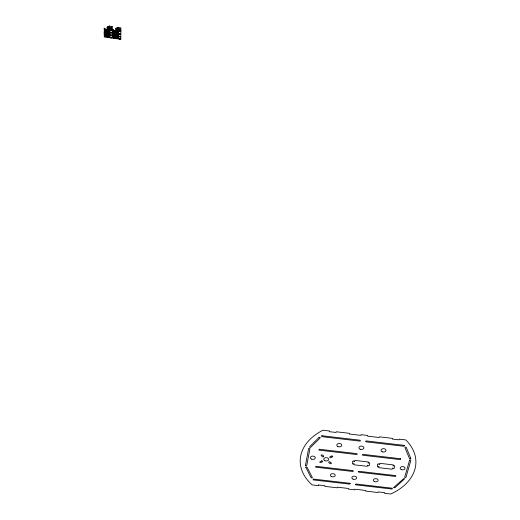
<?xml version="1.0" encoding="UTF-8"?>
<svg xmlns="http://www.w3.org/2000/svg" width="520" height="520" viewBox="0 0 520 520"><rect width="100%" height="100%" fill="white"/><g stroke="black" fill="none" stroke-linecap="round" stroke-linejoin="round"><path stroke-width="0.78" d="M111.111 28.223L111.007 28.665M116.903 29.101L116.792 29.543M111.117 29.139L111.013 29.581M116.909 30.017L116.799 30.459M107.647 29.881C109.934 33.54 106.418 31.447 108.739 30.017L108.862 31.948L108.921 30.037M108.921 30.154L109.46 30.674L109.356 32.487L107.075 32.201L107.055 29.92L107.536 29.868L107.556 31.785M116.07 31.038L116.252 32.974L116.252 31.057C118.521 34.678 115.005 32.663 117.338 31.194L117.455 33.124L117.52 31.213M116.07 31.148L115.538 31.538L115.661 33.378L117.942 33.657L118.053 31.85L117.52 31.33M105.45 30.16L105.346 30.609M105.463 31.077L105.352 31.519M107.673 32.526C109.954 36.172 106.444 34.086 108.758 32.663L108.882 34.58L108.94 32.682M108.94 32.793L109.48 33.312L109.376 35.12L107.094 34.84L107.075 32.565L107.562 32.513L107.575 34.424M116.148 33.683L116.266 35.607L116.259 33.696C118.528 37.31 115.017 35.295 117.345 33.832L117.462 35.757L117.526 33.859M116.077 33.787L115.544 34.177L115.667 36.01L117.942 36.289L118.059 34.483L117.526 33.969M107.692 35.126C109.974 38.76 106.463 36.68 108.778 35.263L108.901 37.173L108.96 35.282M108.96 35.393L109.499 35.913L109.395 37.713L107.12 37.427L107.101 35.165L107.581 35.113L107.601 37.018M116.155 36.283L116.272 38.201L116.266 36.296C118.528 39.897 115.024 37.882 117.351 36.432L117.462 38.344L117.526 36.452M116.084 36.387L115.551 36.77L115.674 38.597L117.949 38.877L118.059 37.082L117.526 36.562M104.702 35.328L105.183 35.49L104.767 35.724L104.767 35.269M106.138 35.503L105.658 35.548L106.073 35.887L106.073 35.431M113.276 37.778L113.75 37.733L113.341 37.395L113.341 37.849M114.712 37.96L114.231 37.797L114.641 37.557L114.647 38.012M114.712 30.901L114.237 30.947M113.757 30.784L113.276 30.829M119.938 36.888L118.567 36.829L118.567 39.091L119.054 39.149L119.054 38.688L119.165 39.163L119.652 39.227L119.652 38.76L119.756 39.24L120.244 39.299L120.244 38.837L120.841 39.37L120.841 37.109L119.938 36.888M119.938 34.294L118.56 34.229L118.567 36.504L119.048 36.562L119.048 36.101L119.158 36.576L119.645 36.641L119.645 36.172L119.756 36.654L120.244 36.712L120.244 36.244L120.841 36.784L120.841 34.515L119.938 34.294M119.938 31.648L118.56 31.59L118.56 33.871L119.048 33.93L119.048 33.469L119.158 33.95L119.645 34.008L119.645 33.54L119.756 34.021L120.354 33.631L120.841 34.157L120.841 31.876L119.938 31.648M119.964 29.055L120.445 29.224L119.964 29.055M120.27 30.576L120.38 31.051L120.27 30.576M120.27 29.666L120.38 30.134L120.27 29.666M120.867 30.661L120.984 31.584L118.463 31.271L118.58 27.56L120.867 27.846L120.867 30.661M350.253 483.691L349.557 484.113L313.118 479.895L313.274 479.057L349.707 483.275L350.253 483.691M353.236 471.022L352.488 471.451L315.633 467.168L315.796 466.303L352.684 470.594L353.236 471.022M355.297 484.4L355.836 484.841L392.151 489.053L392.379 488.228L356.038 484.01L355.297 484.4M358.345 471.744L358.885 472.199L395.655 476.469L395.896 475.625L359.093 471.341L358.345 471.712M305.474 465.354L306.02 465.829L306.755 465.504L309.901 448.844A0.657 0.448 3.1 0 0 309.335 448.325A0.657 0.448 3.1 0 0 308.594 448.688L305.481 465.329M393.796 487.422L394.921 487.721L404.762 478.673L403.709 478.615L393.803 487.396M305.786 467.246L311.142 477.796L312.163 477.971L312.338 477.516L307.041 467.188L306.332 466.875L305.786 467.246M319.176 449.241L319 450.132L356.473 454.506A0.657 0.448 0.9 0 0 357.227 454.142A0.657 0.448 0.9 0 0 356.681 453.622L319.176 449.241M321.847 435.728L321.672 436.637L359.625 441.084A0.67 0.461 0.6 0 0 360.393 440.707A0.67 0.461 0.6 0 0 359.84 440.18L321.847 435.728M318.558 485.004L318.435 485.628L312.13 484.894A57.843 39.032 0.9 0 1 322.94 430.222L329.583 431.002L329.446 431.691L336.082 432.465L336.232 431.776L349.512 433.329L349.356 434.018L360.958 435.376L361.121 434.688L367.75 435.468L367.588 436.156L379.178 437.515L379.353 436.826L392.6 438.38L392.418 439.069L399.035 439.849L399.224 439.166L405.841 439.94A57.843 39.032 0.9 0 1 390.774 494L384.495 493.272L384.663 492.654L378.378 491.933L378.209 492.55L365.644 491.094L365.8 490.477L354.79 489.203L354.64 489.821L348.348 489.093L348.491 488.475L337.467 487.201L337.331 487.819L324.733 486.363L324.864 485.738L318.558 485.004M352.918 461.305L352.417 463.482A0.65 0.442 1.1 0 0 352.957 463.99A0.65 0.442 1.1 0 0 353.704 463.632L354.146 463.684L353.893 464.763L367.263 466.323L367.529 465.244L367.972 465.296A0.657 0.442 0.4 0 0 368.511 465.803A0.657 0.442 0.4 0 0 369.265 465.446L369.804 463.275A0.657 0.442 0.4 0 0 369.265 462.761A0.657 0.442 0.4 0 0 368.511 463.125L368.069 463.073L368.335 461.981L354.913 460.421L354.66 461.507L354.211 461.454A0.657 0.442 1.1 0 0 353.672 460.947A0.657 0.442 1.1 0 0 352.918 461.305M377.871 464.217L377.312 466.382A0.657 0.442 0 0 0 377.845 466.888A0.657 0.442 0 0 0 378.606 466.531L379.048 466.583L378.768 467.662L392.113 469.216L392.412 468.143L392.853 468.188A0.657 0.436 -0.7 0 0 393.38 468.696A0.657 0.436 -0.7 0 0 394.141 468.344L394.732 466.18A0.657 0.442 -0.7 0 0 394.206 465.673A0.657 0.442 -0.7 0 0 393.445 466.031L393.003 465.978L393.296 464.893L379.893 463.333L379.606 464.418L379.165 464.366A0.657 0.442 0 0 0 378.632 463.853A0.657 0.442 0 0 0 377.871 464.217M400.601 458.75L400.361 459.628L362.979 455.267A0.657 0.448 0.6 0 1 362.434 454.747A0.657 0.448 0.6 0 1 363.194 454.382L400.601 458.75M404.326 445.393L404.079 446.29L366.216 441.857A0.67 0.461 0.3 0 1 365.664 441.324A0.67 0.461 0.3 0 1 366.438 440.947L404.326 445.393M409.565 460.252L404.716 477.087A0.65 0.429 -1.1 0 0 405.236 477.588A0.65 0.429 -1.1 0 0 405.997 477.237L410.865 460.408A0.663 0.442 -1.5 0 0 410.339 459.888A0.663 0.442 -1.5 0 0 409.565 460.252M319 437.457L309.725 446.674A0.663 0.455 3.1 0 0 309.907 447.31A0.663 0.455 3.1 0 0 310.824 447.213L320.099 437.996A0.67 0.461 2.6 0 0 319.923 437.353A0.67 0.461 2.6 0 0 319 437.457M321.536 460.98L320.067 461.695A0.734 0.494 2.6 0 0 319.93 462.384A0.734 0.494 2.6 0 0 320.957 462.507L322.419 461.786A0.734 0.494 2.5 0 0 322.562 461.097A0.734 0.494 2.5 0 0 321.536 460.98M331.494 456.092L330.012 456.82A0.734 0.501 2.1 0 0 329.862 457.516A0.734 0.501 2.1 0 0 330.896 457.639L332.377 456.911A0.734 0.501 2.1 0 0 332.527 456.216A0.734 0.501 2.1 0 0 331.494 456.092M109.434 26L107.035 27.027L107.055 29.497L109.343 29.783L109.434 26M118.112 27.287L115.706 28.314L115.713 30.778L117.995 31.064L118.112 27.287M112.19 26.462L109.902 26.176L109.811 29.887L112.333 30.199L112.19 26.462M107.939 27.209L107.458 27.151L107.939 27.209M108.901 27.326L108.42 27.268L108.901 27.326M110.812 27.612L110.331 27.553L110.812 27.612M111.774 27.736L111.293 27.677L111.774 27.736M116.61 28.496L116.129 28.431L116.61 28.496M117.572 28.613L117.091 28.555L117.572 28.613M119.483 28.997L119.002 28.938L119.483 28.997M107.634 27.742L107.64 28.197L107.634 27.742M108.238 27.814L108.245 28.275L108.238 27.814M108.836 27.891L108.843 28.346L108.836 27.891M110.513 28.145L110.513 28.607L110.513 28.145M111.716 28.295L111.716 28.756L111.716 28.295M116.305 29.023L116.305 29.484L116.305 29.023M117.507 29.172L117.507 29.634L117.507 29.172M119.177 29.53L119.177 29.985L119.177 29.53M119.776 29.601L119.776 30.062L119.776 29.601M107.647 28.659L107.647 29.114L107.647 28.659M108.245 28.73L108.251 29.185L108.245 28.73M108.849 28.808L108.849 29.263L108.849 28.808M110.52 29.062L110.52 29.516L110.52 29.062M111.722 29.211L111.722 29.666L111.722 29.211M116.305 29.939L116.305 30.394L116.305 29.939M117.507 30.088L117.507 30.544L117.507 30.088M119.177 30.446L119.177 30.901L119.177 30.446M119.776 30.518L119.776 30.973L119.776 30.518M104.241 28.646L104.117 28.041L106.535 29.66L106.555 32.123L104.273 31.837L104.241 28.646M112.847 29.868L112.73 29.27L115.135 30.888L115.141 33.345L112.866 33.066L112.847 29.868M105.151 29.555L104.669 29.497L105.151 29.555M106.112 29.679L105.632 29.62L106.112 29.679M110.819 30.31L109.909 30.31L109.922 32.591L110.409 32.656L110.409 32.188L110.52 32.669L111.007 32.727L111.007 32.26L111.117 32.74L111.716 32.351L112.203 32.877L112.197 30.596L110.819 30.31M104.852 30.088L104.858 30.544L104.852 30.088M106.054 30.238L106.054 30.693L106.054 30.238M113.451 31.317L113.451 31.772L113.451 31.317M114.049 31.389L114.056 31.844L114.049 31.389M114.653 31.46L114.653 31.922L114.653 31.46M104.858 30.998L104.865 31.46L104.858 30.998M106.06 31.148L106.067 31.603L106.06 31.148M113.458 32.227L113.458 32.682L113.458 32.227M114.056 32.298L114.056 32.754L114.056 32.298M114.653 32.377L114.653 32.831L114.653 32.377M104.663 32.13L104.124 32.065L104.15 34.456L106.665 34.762L106.645 32.377L104.663 32.13M110.831 32.955L109.928 32.955L109.941 35.23L110.428 35.288L110.422 34.821L110.539 35.302L111.026 35.36L111.026 34.898L111.137 35.373L111.624 35.438L111.624 34.97L112.223 35.51L112.21 33.235L110.831 32.955M113.256 33.358L112.716 33.287L112.73 35.672L115.239 35.984L115.232 33.599L113.256 33.358M104.845 32.721L104.852 33.176L104.845 32.721M105.443 32.799L105.45 33.254L105.443 32.799M106.048 32.87L106.048 33.326L106.048 32.87M113.431 33.943L113.431 34.398L113.431 33.943M114.03 34.021L114.03 34.476L114.03 34.021M114.627 34.093L114.627 34.547L114.627 34.093M104.858 33.631L104.858 34.086L104.858 33.631M105.456 33.709L105.456 34.164L105.456 33.709M106.054 33.781L106.06 34.236L106.054 33.781M113.438 34.853L113.438 35.308L113.438 34.853M114.036 34.931L114.036 35.386L114.036 34.931M114.634 35.003L114.634 35.457L114.634 35.003M105.177 34.814L104.273 34.814L104.299 36.972L106.574 37.252L106.555 35.094L105.177 34.814M110.851 35.555L109.948 35.555L109.96 37.817L110.448 37.882L110.442 37.414L110.552 37.895L111.04 37.953L111.04 37.492L111.15 37.966L111.638 38.025L111.638 37.563L112.236 38.103L112.223 35.835L110.851 35.555M113.75 36.036L112.847 36.036L112.859 38.188L115.128 38.467L115.122 36.316L113.75 36.036M105.476 35.36L105.476 35.815L105.476 35.36M113.445 36.504L113.445 36.959L113.445 36.504M114.042 36.582L114.042 37.031L114.042 36.582M114.641 36.654L114.224 36.666L114.641 37.109L114.641 36.654M105.183 35.952L104.709 35.893L105.183 35.952M106.138 36.069L105.664 36.01L106.138 36.069M113.75 37.167L113.276 37.109L113.75 37.167M114.706 37.291L114.231 37.232L114.706 37.291M104.884 36.192C104.137 36.647 105.677 36.731 104.884 36.478L104.884 36.192M105.482 36.264L105.489 36.719L105.482 36.264M106.08 36.341L105.671 36.68L106.087 36.79L106.08 36.341M114.042 37.486L114.049 37.934L114.042 37.486M323.583 456.072L322.465 455.039A0.734 0.501 2.5 0 0 321.432 454.922A0.734 0.501 2.5 0 0 321.288 455.618L322.413 456.651A0.734 0.501 2.5 0 0 323.44 456.768A0.734 0.501 2.5 0 0 323.583 456.072M331.091 462.982L329.986 461.962A0.734 0.494 2.2 0 0 328.959 461.844A0.734 0.494 2.2 0 0 328.815 462.534L329.921 463.548A0.734 0.494 2.1 0 0 330.947 463.671A0.734 0.494 2.1 0 0 331.091 462.982M410.735 458.25L406.269 447.441A0.67 0.455 -1.5 0 0 405.444 447.135A0.67 0.455 -1.5 0 0 404.982 447.707L409.461 458.51A0.663 0.448 -1.5 0 0 410.274 458.809A0.663 0.448 -1.5 0 0 410.735 458.25M324.838 460.655A2.45 1.657 2.3 0 0 328.653 459.478A2.45 1.657 2.3 0 0 325.13 457.795A2.45 1.657 2.3 0 0 324.838 460.655M401.291 469.612A2.457 1.644 -1.1 0 0 405.067 468.26A2.457 1.644 -1.1 0 0 401.486 466.765A2.457 1.644 -1.1 0 0 401.291 469.612M311.506 459.101A2.45 1.664 3 0 0 315.302 457.918A2.45 1.664 3 0 0 311.76 456.235A2.45 1.664 3 0 0 311.506 459.101M382.2 451.802A2.49 1.696 -0.4 0 0 386.009 450.404A2.49 1.696 -0.4 0 0 382.343 448.864A2.49 1.696 -0.4 0 0 382.2 451.802M360.126 449.222A2.49 1.703 0.6 0 0 363.903 447.818A2.49 1.703 0.6 0 0 360.217 446.271A2.49 1.703 0.6 0 0 360.126 449.222M337.883 446.57A2.49 1.71 1.7 0 0 341.77 445.354A2.49 1.71 1.7 0 0 338.215 443.625A2.49 1.71 1.7 0 0 337.883 446.57M374.472 481.618A2.418 1.606 0.2 0 0 378.163 480.311A2.418 1.606 0.2 0 0 374.595 478.849A2.418 1.606 0.2 0 0 374.472 481.618M353.035 479.135A2.418 1.606 1.1 0 0 356.694 477.815A2.418 1.606 1.1 0 0 353.1 476.353A2.418 1.606 1.1 0 0 353.035 479.135M331.428 476.574A2.418 1.612 2.1 0 0 335.192 475.436A2.418 1.612 2.1 0 0 331.728 473.798A2.418 1.612 2.1 0 0 331.428 476.574"/></g></svg>
